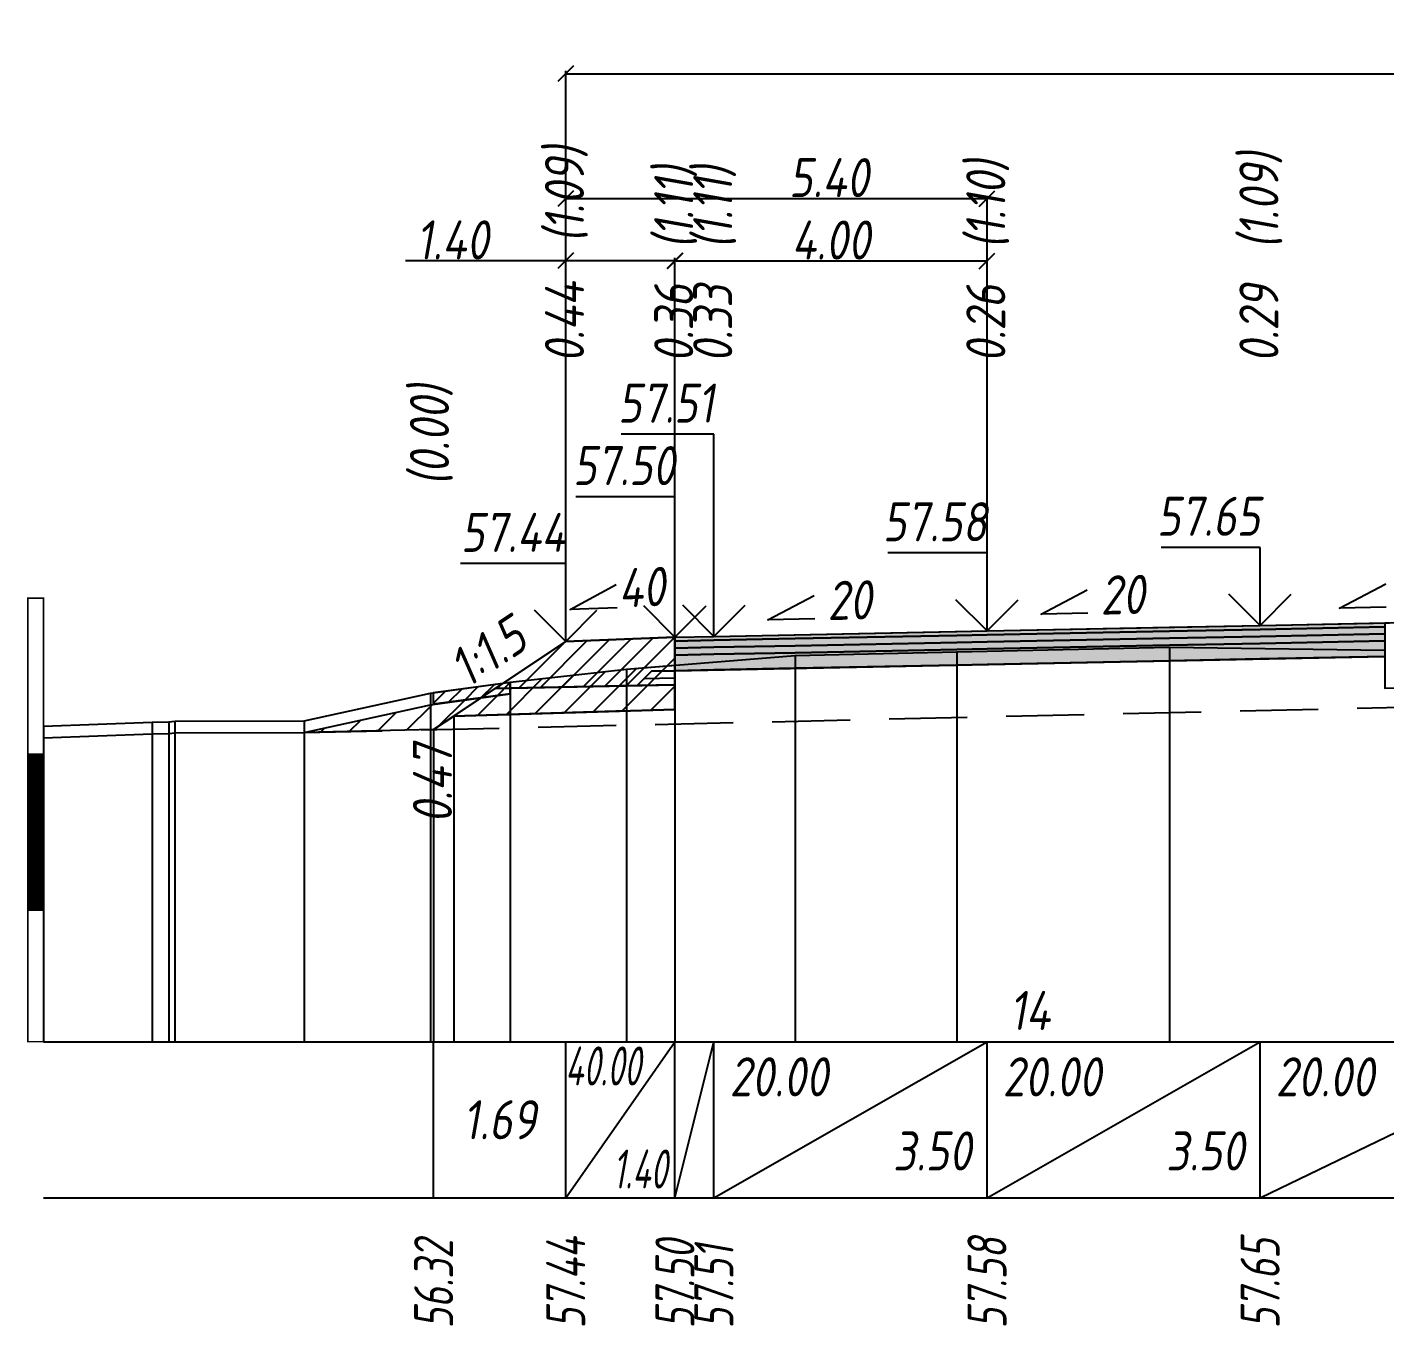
# Model space of a CAD drawing. Extents: x -717 to 1451, y -133302 to 233.
# Drawn here: x 81.3 to 168.3, y -77035.2 to -76952 of the extents above; entities that cross this region are included whole.
import ezdxf
from ezdxf.enums import TextEntityAlignment as Align

# ---------------------------------------------------------------- set-up
doc = ezdxf.new("R2010")
doc.units = 0
doc.linetypes.add('штриховая', pattern=[0.75, 0.5, -0.25])
for name, color, linetype in [('Интерполированный поперечник', 2, 'Continuous'), ('Код_514', 1, 'Continuous'), ('Контур_0', 7, 'Continuous'), ('Контур_2521', 7, 'Continuous'), ('Контур_2564', 7, 'Continuous'), ('Контур_2660', 7, 'Continuous'), ('Контур_2665', 7, 'Continuous'), ('Контур_400', 7, 'Continuous'), ('Контур_508', 7, 'Continuous'), ('Контур_512', 7, 'Continuous'), ('Контур_513', 7, 'Continuous'), ('Красный поперечник', 1, 'Continuous'), ('Линейка абсолютных высот', 7, 'Continuous'), ('Объём_2501', 7, 'Continuous'), ('Объём_2564', 7, 'Continuous'), ('Объём_2650', 7, 'Continuous'), ('Объём_2660', 7, 'Continuous'), ('Объём_2661', 7, 'Continuous'), ('Объём_2665', 7, 'Continuous'), ('Объём_2666', 7, 'Continuous'), ('Откосы', 7, 'Continuous'), ('Отметки покрытия', 7, 'Continuous'), ('Рабочие отметки', 7, 'Continuous'), ('Рабочие отметки доп.', 7, 'Continuous'), ('Слои выравнивания', 7, 'Continuous'), ('Таблица', 7, 'Continuous'), ('Уклоны проезжей части', 7, 'Continuous'), ('Черный поперечник', 3, 'Continuous')]:
    doc.layers.add(name, color=color, linetype=linetype)
for name, color, linetype, true_color in [('Контур_2540', 2, 'Continuous', 0xffff00), ('Контур_2560', 2, 'Continuous', 0xffff00), ('Контур_2561', 7, 'Continuous', 0xff8040), ('Контур_2562', 3, 'Continuous', 0x00ff00), ('Контур_2563', 7, 'Continuous', 0xff8000), ('Контур_2570', 7, 'Continuous', 0x80ff00), ('Контур_2725', 7, 'Continuous', 0x323232), ('Контур_2736', 4, 'Continuous', 0x00ffff), ('Контур_2760', 7, 'Continuous', 0x323232), ('Контур_2761', 7, 'Continuous', 0x323232), ('Контур_2762', 7, 'Continuous', 0x323232), ('Контур_2763', 7, 'Continuous', 0x323232), ('Контур_402', 7, 'Continuous', 0xff6464), ('Контур_703', 4, 'Continuous', 0x00ffff), ('Объём_2520', 7, 'Continuous', 0x80ffff), ('Объём_2540', 2, 'Continuous', 0xffff00), ('Объём_2560', 2, 'Continuous', 0xffff00), ('Объём_2561', 7, 'Continuous', 0xff8040), ('Объём_2562', 3, 'Continuous', 0x00ff00), ('Объём_2563', 7, 'Continuous', 0xff8000), ('Объём_2570', 7, 'Continuous', 0x80ff00), ('Объём_2600', 7, 'Continuous', 0x808000), ('Объём_2746', 2, 'Continuous', 0xffff00)]:
    doc.layers.add(name, color=color, linetype=linetype, true_color=true_color)
doc.styles.get("Standard").update_dxf_attribs({"font": 'txt', "height": 2.5})
doc.styles.add('М', font='romand.shx', dxfattribs={"width": 0.8, "oblique": 10, "height": 2.5})
doc.dimstyles.get("Standard").update_dxf_attribs({"dimtxt": 0.18, "dimasz": 0.18, "dimexe": 0.18, "dimexo": 0.0625, "dimgap": 0.09, "dimtad": 0, "dimtih": 1, "dimtoh": 1, "dimdec": 4, "dimzin": 0, "dimdsep": 46, "dimtxsty": 'Standard', "dimcen": 0.09, "dimadec": 0, "dimazin": 0, "dimtfac": 1, "dimtdec": 4, "dimtofl": 0, "dimtmove": 0, "dimatfit": 3, "dimfxl": 1, "dimtolj": 1, "dimtzin": 0, "dimarcsym": 0})

# ---------------------------------------------------------------- blocks, each defined once
blk = doc.blocks.new('_Oblique')
at = {"color": 0, "linetype": 'ByBlock', "lineweight": -2}
blk.add_line((-0.5, -0.5), (0.5, 0.5), dxfattribs=at)
blk = doc.blocks.new('*D3141')
at = {"color": 0, "lineweight": -2, "transparency": 16777216}
for p, q in [((115.834, -76966.966), (105.575, -76966.966)), ((115.834, -76991.36), (115.834, -76966.786)), ((122.834, -76966.966), (115.834, -76966.966)), ((122.834, -76991.08), (122.834, -76966.786))]:
    blk.add_line(p, q, dxfattribs=at)
at = {"layer": 'Defpoints', "color": 0, "transparency": 16777216}
for p in [(122.834, -76966.966), (115.834, -76991.422), (122.834, -76991.142)]:
    blk.add_point(p, dxfattribs=at)
at = {"color": 0, "lineweight": -2, "transparency": 16777216, "rotation": 180}
blk.add_blockref('_Oblique', (115.834, -76966.966), dxfattribs=at)
at = {"color": 0, "lineweight": -2, "transparency": 16777216}
blk.add_blockref('_Oblique', (122.834, -76966.966), dxfattribs=at)
at = {"color": 0, "transparency": 16777216, "insert": (108.58, -76965.626), "char_height": 2.5, "width": 0.69, "attachment_point": 5, "style": 'М'}
blk.add_mtext('\\A1;1.40', dxfattribs=at)
blk = doc.blocks.new('*D3143')
at = {"color": 0, "lineweight": -2, "transparency": 16777216}
for p, q in [((122.834, -76991.08), (122.834, -76966.797)), ((122.834, -76966.977), (142.834, -76966.977)), ((142.834, -76990.68), (142.834, -76966.797))]:
    blk.add_line(p, q, dxfattribs=at)
at = {"layer": 'Defpoints', "color": 0, "transparency": 16777216}
for p in [(142.834, -76966.977), (142.834, -76990.742), (122.834, -76991.142)]:
    blk.add_point(p, dxfattribs=at)
at = {"color": 0, "lineweight": -2, "transparency": 16777216, "rotation": 180}
blk.add_blockref('_Oblique', (122.834, -76966.977), dxfattribs=at)
at = {"color": 0, "lineweight": -2, "transparency": 16777216}
blk.add_blockref('_Oblique', (142.834, -76966.977), dxfattribs=at)
at = {"color": 0, "transparency": 16777216, "insert": (132.834, -76965.637), "char_height": 2.5, "width": 0.72, "attachment_point": 5, "style": 'М'}
blk.add_mtext('\\A1;4.00', dxfattribs=at)
blk = doc.blocks.new('*D3146')
at = {"color": 0, "lineweight": -2, "transparency": 16777216}
for p, q in [((115.834, -76991.36), (115.834, -76962.797)), ((115.834, -76962.977), (142.834, -76962.977)), ((142.834, -76990.68), (142.834, -76962.797))]:
    blk.add_line(p, q, dxfattribs=at)
at = {"layer": 'Defpoints', "color": 0, "transparency": 16777216}
for p in [(142.834, -76962.977), (142.834, -76990.742), (115.834, -76991.422)]:
    blk.add_point(p, dxfattribs=at)
at = {"color": 0, "lineweight": -2, "transparency": 16777216, "rotation": 180}
blk.add_blockref('_Oblique', (115.834, -76962.977), dxfattribs=at)
at = {"color": 0, "lineweight": -2, "transparency": 16777216}
blk.add_blockref('_Oblique', (142.834, -76962.977), dxfattribs=at)
at = {"color": 0, "transparency": 16777216, "insert": (132.701, -76961.637), "char_height": 2.5, "width": 0.75, "attachment_point": 5, "style": 'М'}
blk.add_mtext('\\A1;5.40', dxfattribs=at)
blk = doc.blocks.new('*D3147')
at = {"color": 0, "lineweight": -2, "transparency": 16777216}
for p, q in [((115.834, -76991.36), (115.834, -76954.797)), ((115.834, -76954.977), (228.834, -76954.977)), ((228.834, -76991.01), (228.834, -76954.797))]:
    blk.add_line(p, q, dxfattribs=at)
at = {"layer": 'Defpoints', "color": 0, "transparency": 16777216}
for p in [(228.834, -76954.977), (115.834, -76991.422), (228.834, -76991.072)]:
    blk.add_point(p, dxfattribs=at)
at = {"color": 0, "lineweight": -2, "transparency": 16777216, "rotation": 180}
blk.add_blockref('_Oblique', (115.834, -76954.977), dxfattribs=at)
at = {"color": 0, "lineweight": -2, "transparency": 16777216}
blk.add_blockref('_Oblique', (228.834, -76954.977), dxfattribs=at)
at = {"color": 0, "transparency": 16777216, "insert": (172.334, -76953.637), "char_height": 2.5, "width": 0.93, "attachment_point": 5, "style": 'М'}
blk.add_mtext('\\A1;22.60', dxfattribs=at)

msp = doc.modelspace()

# ---------------------------------------------------------------- hatches: boundary and pattern name
at = {"layer": 'Линейка абсолютных высот'}
h = msp.add_hatch(dxfattribs=at)
h.set_pattern_fill('ANSI37', scale=0.3, style=0)
h.set_pattern_definition([(45.00000125, (2.373183, -2498.135215), (-0.026516505928, 0.026516504769), []), (135.00000034, (2.373183, -2498.135215), (-0.02651650519, -0.026516505506), [])])
h.paths.add_polyline_path([(82.373, -77008.578), (82.373, -76998.578), (81.373, -76998.578), (81.373, -77008.578)])
at = {"layer": 'Объём_2563'}
h = msp.add_hatch(dxfattribs=at)
h.set_pattern_fill('ANSI31', color=256, scale=0.3)
h.paths.add_polyline_path([(115.834, -76991.36), (122.834, -76991.08), (122.834, -76993.23), (121.334, -76993.26), (120.415, -76994.178), (111.334, -76994.36)])
at = {"layer": 'Объём_2570'}
h = msp.add_hatch(dxfattribs=at)
h.set_pattern_fill('ANSI31', color=256, scale=0.2)
h.paths.add_polyline_path([(107.373, -76995.383), (107.373, -76994.633), (112.286, -76993.967), (112.286, -76994.717)])
at = {"layer": 'Объём_2600'}
h = msp.add_hatch(dxfattribs=at)
h.set_pattern_fill('ANSI31', color=6, scale=0.4)
h.paths.add_polyline_path([(119.732, -76993.123), (122.834, -76992.874), (122.834, -76995.712), (108.667, -76996.137), (107.373, -76997), (99.065, -76997.193), (107.169, -76995.411), (112.286, -76994.717), (112.286, -76993.967)])
at = {"layer": 'Слои выравнивания'}
for color, points in [(2, [(122.834, -76991.08), (125.334, -76991.03), (130.541, -76990.926), (140.904, -76990.718), (142.834, -76990.68), (154.532, -76990.446), (160.334, -76990.33), (168.328, -76990.17), (168.328, -76990.42), (160.334, -76990.58), (154.532, -76990.696), (142.834, -76990.93), (140.904, -76990.968), (130.541, -76991.176), (125.334, -76991.28), (122.834, -76991.33)]), (3, [(122.834, -76991.33), (125.334, -76991.28), (130.541, -76991.176), (140.904, -76990.968), (142.834, -76990.93), (154.532, -76990.696), (160.334, -76990.58), (168.328, -76990.42), (168.328, -76990.87), (160.334, -76991.03), (154.532, -76991.146), (142.834, -76991.38), (140.904, -76991.418), (130.541, -76991.626), (125.334, -76991.73), (122.834, -76991.78)]), (4, [(122.834, -76991.78), (125.334, -76991.73), (130.541, -76991.626), (140.904, -76991.418), (142.834, -76991.38), (154.532, -76991.146), (160.334, -76991.03), (168.328, -76990.87), (168.328, -76991.32), (160.334, -76991.48), (154.532, -76991.596), (142.834, -76991.83), (140.904, -76991.868), (130.541, -76992.076), (125.334, -76992.18), (122.834, -76992.23)]), (5, [(122.834, -76992.23), (125.334, -76992.18), (130.541, -76992.076), (140.904, -76991.868), (142.834, -76991.83), (154.532, -76991.596), (160.334, -76991.48), (168.328, -76991.32), (168.328, -76992.32), (160.334, -76992.48), (154.532, -76992.596), (142.834, -76992.83), (140.904, -76992.868), (130.541, -76993.076), (125.334, -76993.18), (122.834, -76993.23)])]:
    msp.add_hatch(color=color, dxfattribs=at).paths.add_polyline_path(points)

# ---------------------------------------------------------------- linework, layer by layer
at = {"layer": 'Интерполированный поперечник', "linetype": 'штриховая', "ltscale": 10, "flags": 128}
msp.add_lwpolyline([(99.065, -76997.193), (202.258, -76994.797)], dxfattribs=at)
at = {"layer": 'Код_514'}
for p, q in [((107.373, -77027), (107.373, -77017)), ((115.834, -77027), (115.834, -77017)), ((115.834, -77027), (122.834, -77017)), ((122.834, -77027), (122.834, -77017)), ((122.834, -77027), (125.334, -77017)), ((125.334, -77027), (125.334, -77017)), ((125.334, -77027), (142.834, -77017)), ((142.834, -77027), (142.834, -77017)), ((142.834, -77027), (160.334, -77017)), ((160.334, -77027), (160.334, -77017)), ((160.334, -77027), (181.084, -77017))]:
    msp.add_line(p, q, dxfattribs=at)
at = {"layer": 'Контур_0', "color": 18, "true_color": 0x000000, "flags": 128}
for points in [[(111.334, -76994.36), (120.415, -76994.178), (121.334, -76993.26), (122.834, -76993.23)], [(121.334, -76993.26), (122.834, -76993.23), (122.834, -76994.13), (120.415, -76994.178), (121.334, -76993.26), (121.334, -76993.26)]]:
    msp.add_lwpolyline(points, dxfattribs=at)
at = {"layer": 'Контур_2521', "color": 18, "true_color": 0x000000, "flags": 128}
msp.add_lwpolyline([(120.874, -76993.719), (122.834, -76993.68)], dxfattribs=at)
at = {"layer": 'Контур_2540', "flags": 128}
msp.add_lwpolyline([(122.834, -76995.712), (108.667, -76996.137), (111.334, -76994.36), (122.834, -76994.13), (122.834, -76995.712), (122.834, -76995.712)], dxfattribs=at)
at = {"layer": 'Контур_2560', "flags": 128}
msp.add_lwpolyline([(115.834, -76991.36), (115.834, -76991.36), (115.834, -76991.36), (122.834, -76991.08)], dxfattribs=at)
at = {"layer": 'Контур_2561', "flags": 128}
msp.add_lwpolyline([(122.834, -76991.08), (122.834, -76991.08), (115.834, -76991.36), (115.834, -76991.36), (122.834, -76991.08)], dxfattribs=at)
at = {"layer": 'Контур_2562', "flags": 128}
msp.add_lwpolyline([(115.834, -76991.36), (115.834, -76991.36), (115.834, -76991.36), (115.834, -76991.36), (115.834, -76991.36)], dxfattribs=at)
at = {"layer": 'Контур_2563', "flags": 128}
msp.add_lwpolyline([(115.834, -76991.36), (122.834, -76991.08), (122.834, -76993.23), (121.334, -76993.26), (120.415, -76994.178), (111.334, -76994.36), (115.834, -76991.36), (115.834, -76991.36)], dxfattribs=at)
at = {"layer": 'Контур_2564', "flags": 128}
msp.add_lwpolyline([(115.834, -76991.36), (122.834, -76991.08)], dxfattribs=at)
at = {"layer": 'Контур_2570', "flags": 128}
msp.add_lwpolyline([(82.373, -76997.528), (89.33, -76997.278), (90.406, -76997.249), (90.784, -76997.216), (99.065, -76997.193), (99.065, -76997.193), (107.169, -76995.411), (112.286, -76994.717), (112.286, -76993.967), (119.732, -76993.123), (130.541, -76992.257), (140.904, -76992.027), (154.532, -76991.713), (168.328, -76991.917)], dxfattribs=at)
at = {"layer": 'Контур_2660', "flags": 128}
msp.add_lwpolyline([(108.667, -76996.137), (122.834, -76995.712)], dxfattribs=at)
at = {"layer": 'Контур_2665', "flags": 128}
msp.add_lwpolyline([(115.834, -76991.36), (115.834, -76991.36)], dxfattribs=at)
at = {"layer": 'Контур_2725', "flags": 128}
msp.add_lwpolyline([(122.834, -76993.23), (125.334, -76993.18), (130.541, -76993.076), (140.904, -76992.868), (142.834, -76992.83), (154.532, -76992.596), (160.334, -76992.48), (168.328, -76992.32)], dxfattribs=at)
at = {"layer": 'Контур_2736', "flags": 128}
msp.add_lwpolyline([(115.834, -76991.36), (107.373, -76997)], dxfattribs=at)
at = {"layer": 'Контур_2760', "flags": 128}
msp.add_lwpolyline([(122.834, -76991.08), (125.334, -76991.03), (130.541, -76990.926), (140.904, -76990.718), (142.834, -76990.68), (154.532, -76990.446), (160.334, -76990.33), (168.328, -76990.17)], dxfattribs=at)
at = {"layer": 'Контур_2761', "flags": 128}
msp.add_lwpolyline([(122.834, -76991.33), (125.334, -76991.28), (130.541, -76991.176), (140.904, -76990.968), (142.834, -76990.93), (154.532, -76990.696), (160.334, -76990.58), (168.328, -76990.42)], dxfattribs=at)
at = {"layer": 'Контур_2762', "flags": 128}
msp.add_lwpolyline([(122.834, -76991.78), (125.334, -76991.73), (130.541, -76991.626), (140.904, -76991.418), (142.834, -76991.38), (154.532, -76991.146), (160.334, -76991.03), (168.328, -76990.87)], dxfattribs=at)
at = {"layer": 'Контур_2763', "flags": 128}
msp.add_lwpolyline([(122.834, -76992.23), (125.334, -76992.18), (130.541, -76992.076), (140.904, -76991.868), (142.834, -76991.83), (154.532, -76991.596), (160.334, -76991.48), (168.328, -76991.32)], dxfattribs=at)
msp.add_lwpolyline([(122.834, -76992.23), (125.334, -76992.18), (130.541, -76992.076), (140.904, -76991.868), (142.834, -76991.83), (154.532, -76991.596), (160.334, -76991.48), (168.328, -76991.32)], dxfattribs=at)
at = {"layer": 'Контур_400', "flags": 128}
msp.add_lwpolyline([(122.834, -76991.08), (125.334, -76991.03), (125.334, -76991.03), (142.834, -76990.68), (142.834, -76990.68), (142.834, -76990.68), (142.834, -76990.68), (160.334, -76990.33), (181.084, -76989.915)], dxfattribs=at)
at = {"layer": 'Контур_402', "flags": 128}
msp.add_lwpolyline([(108.667, -76996.137), (122.834, -76995.712), (122.834, -76993.23), (168.328, -76992.32), (168.328, -76994.347), (181.084, -76993.965), (235.725, -76995.604)], dxfattribs=at)
at = {"layer": 'Контур_508', "flags": 128}
msp.add_lwpolyline([(107.373, -76997), (108.667, -76996.137), (122.834, -76995.712), (122.834, -76993.23), (168.328, -76992.32), (168.328, -76994.347), (181.084, -76993.965), (235.725, -76995.604), (235.725, -76994.007), (240.077, -76991.105)], dxfattribs=at)
at = {"layer": 'Контур_512', "flags": 128}
msp.add_lwpolyline([(107.373, -76997), (108.667, -76996.137), (122.834, -76995.712)], dxfattribs=at)
at = {"layer": 'Контур_513', "flags": 128}
msp.add_lwpolyline([(107.373, -76997), (108.667, -76996.137), (122.834, -76995.712), (122.834, -76993.23), (168.328, -76992.32), (168.328, -76994.347), (181.084, -76993.965), (235.725, -76995.604), (235.725, -76994.007), (240.077, -76991.105)], dxfattribs=at)
at = {"layer": 'Контур_703', "flags": 128}
msp.add_lwpolyline([(115.834, -76991.36), (107.373, -76997)], dxfattribs=at)
at = {"layer": 'Красный поперечник'}
for p, q in [((160.334, -76990.33), (181.084, -76989.915)), ((125.334, -76991.03), (142.834, -76990.68)), ((142.834, -76990.68), (160.334, -76990.33)), ((107.373, -76997), (115.834, -76991.36)), ((115.834, -76991.36), (122.834, -76991.08)), ((122.834, -76991.08), (125.334, -76991.03)), ((108.667, -76996.137), (108.667, -77017)), ((122.834, -76995.712), (122.834, -77017)), ((107.373, -76997), (107.373, -77017))]:
    msp.add_line(p, q, dxfattribs=at)
at = {"layer": 'Линейка абсолютных высот', "color": 7, "const_width": 0.1, "flags": 128}
for points in [[(82.373, -76998.578), (82.373, -76988.578), (81.373, -76988.578), (81.373, -76998.578), (82.373, -76998.578)], [(82.373, -77008.578), (82.373, -76998.578), (81.373, -76998.578), (81.373, -77008.578), (82.373, -77008.578)], [(82.373, -77017), (82.373, -77008.578), (81.373, -77008.578), (81.373, -77017), (82.373, -77017)]]:
    msp.add_lwpolyline(points, dxfattribs=at)
at = {"layer": 'Объём_2501', "flags": 128}
for points in [[(122.834, -76991.08), (125.334, -76991.03), (125.334, -76991.03), (142.834, -76990.68), (142.834, -76990.68), (142.834, -76990.68), (142.834, -76990.68), (160.334, -76990.33), (181.084, -76989.915)], [(122.834, -76991.08), (125.334, -76991.03), (125.334, -76991.03), (142.834, -76990.68)]]:
    msp.add_lwpolyline(points, dxfattribs=at)
at = {"layer": 'Объём_2520', "color": 250, "flags": 128}
msp.add_lwpolyline([(121.334, -76993.26), (122.834, -76993.23), (122.834, -76994.13), (120.415, -76994.178), (121.334, -76993.26), (121.334, -76993.26)], dxfattribs=at)
msp.add_lwpolyline([(121.334, -76993.26), (122.834, -76993.23), (122.834, -76994.13), (120.415, -76994.178), (121.334, -76993.26), (121.334, -76993.26)], dxfattribs=at)
at = {"layer": 'Объём_2540', "flags": 128}
msp.add_lwpolyline([(122.834, -76995.712), (108.667, -76996.137), (111.334, -76994.36), (122.834, -76994.13), (122.834, -76995.712), (122.834, -76995.712)], dxfattribs=at)
msp.add_lwpolyline([(122.834, -76995.712), (108.667, -76996.137), (111.334, -76994.36), (122.834, -76994.13), (122.834, -76995.712), (122.834, -76995.712)], dxfattribs=at)
at = {"layer": 'Объём_2560', "flags": 128}
msp.add_lwpolyline([(115.834, -76991.36), (115.834, -76991.36), (115.834, -76991.36), (122.834, -76991.08)], dxfattribs=at)
msp.add_lwpolyline([(115.834, -76991.36), (115.834, -76991.36), (115.834, -76991.36), (122.834, -76991.08)], dxfattribs=at)
at = {"layer": 'Объём_2561', "flags": 128}
msp.add_lwpolyline([(122.834, -76991.08), (122.834, -76991.08), (115.834, -76991.36), (115.834, -76991.36), (122.834, -76991.08)], dxfattribs=at)
msp.add_lwpolyline([(122.834, -76991.08), (122.834, -76991.08), (115.834, -76991.36), (115.834, -76991.36), (122.834, -76991.08)], dxfattribs=at)
at = {"layer": 'Объём_2562', "flags": 128}
msp.add_lwpolyline([(115.834, -76991.36), (115.834, -76991.36), (115.834, -76991.36), (115.834, -76991.36), (115.834, -76991.36)], dxfattribs=at)
msp.add_lwpolyline([(115.834, -76991.36), (115.834, -76991.36), (115.834, -76991.36), (115.834, -76991.36), (115.834, -76991.36)], dxfattribs=at)
at = {"layer": 'Объём_2563', "color": 250, "flags": 128}
msp.add_lwpolyline([(115.834, -76991.36), (122.834, -76991.08), (122.834, -76993.23), (121.334, -76993.26), (120.415, -76994.178), (111.334, -76994.36), (115.834, -76991.36), (115.834, -76991.36)], dxfattribs=at)
msp.add_lwpolyline([(115.834, -76991.36), (122.834, -76991.08), (122.834, -76993.23), (121.334, -76993.26), (120.415, -76994.178), (111.334, -76994.36), (115.834, -76991.36), (115.834, -76991.36)], dxfattribs=at)
at = {"layer": 'Объём_2564', "flags": 128}
msp.add_lwpolyline([(115.834, -76991.36), (122.834, -76991.08)], dxfattribs=at)
msp.add_lwpolyline([(115.834, -76991.36), (122.834, -76991.08)], dxfattribs=at)
at = {"layer": 'Объём_2570', "flags": 128}
msp.add_lwpolyline([(107.373, -76995.383), (107.373, -76994.633), (112.286, -76993.967), (112.286, -76994.717), (107.373, -76995.383), (107.373, -76995.383)], dxfattribs=at)
msp.add_lwpolyline([(107.373, -76995.383), (107.373, -76994.633), (112.286, -76993.967), (112.286, -76994.717), (107.373, -76995.383), (107.373, -76995.383)], dxfattribs=at)
at = {"layer": 'Объём_2650', "color": 6, "flags": 128}
msp.add_lwpolyline([(119.732, -76993.123), (122.834, -76992.874), (122.834, -76995.712), (108.667, -76996.137), (107.373, -76997), (99.065, -76997.193), (107.169, -76995.411), (112.286, -76994.717), (112.286, -76993.967), (119.732, -76993.123), (119.732, -76993.123)], dxfattribs=at)
msp.add_lwpolyline([(119.732, -76993.123), (122.834, -76992.874), (122.834, -76995.712), (108.667, -76996.137), (107.373, -76997), (99.065, -76997.193), (107.169, -76995.411), (112.286, -76994.717), (112.286, -76993.967), (119.732, -76993.123), (119.732, -76993.123)], dxfattribs=at)
at = {"layer": 'Объём_2660', "flags": 128}
msp.add_lwpolyline([(108.667, -76996.137), (122.834, -76995.712)], dxfattribs=at)
msp.add_lwpolyline([(108.667, -76996.137), (122.834, -76995.712)], dxfattribs=at)
at = {"layer": 'Объём_2661', "flags": 128}
msp.add_lwpolyline([(115.834, -76991.36), (107.373, -76997)], dxfattribs=at)
msp.add_lwpolyline([(115.834, -76991.36), (107.373, -76997)], dxfattribs=at)
at = {"layer": 'Объём_2665', "flags": 128}
msp.add_lwpolyline([(115.834, -76991.36), (115.834, -76991.36)], dxfattribs=at)
msp.add_lwpolyline([(115.834, -76991.36), (115.834, -76991.36)], dxfattribs=at)
at = {"layer": 'Объём_2666', "flags": 128}
msp.add_lwpolyline([(115.834, -76991.36), (107.373, -76997)], dxfattribs=at)
msp.add_lwpolyline([(115.834, -76991.36), (107.373, -76997)], dxfattribs=at)
at = {"layer": 'Объём_2746', "flags": 128}
msp.add_lwpolyline([(112.286, -76994.717), (112.286, -76993.967), (119.732, -76993.123), (119.732, -76995.805), (108.667, -76996.137), (110.418, -76994.97), (112.286, -76994.717), (112.286, -76994.717)], dxfattribs=at)
msp.add_lwpolyline([(112.286, -76994.717), (112.286, -76993.967), (119.732, -76993.123), (119.732, -76995.805), (108.667, -76996.137), (110.418, -76994.97), (112.286, -76994.717), (112.286, -76994.717)], dxfattribs=at)
at = {"layer": 'Отметки покрытия', "color": 1}
for p, q in [((125.334, -76978.08), (119.384, -76978.08)), ((125.334, -76991.03), (125.334, -76978.08)), ((122.834, -76982.08), (116.484, -76982.08)), ((122.834, -76991.08), (122.834, -76982.08)), ((142.834, -76985.68), (136.484, -76985.68)), ((142.834, -76990.68), (142.834, -76985.68)), ((160.334, -76985.33), (153.984, -76985.33)), ((160.334, -76990.33), (160.334, -76985.33)), ((115.834, -76986.36), (109.084, -76986.36)), ((115.834, -76991.36), (115.834, -76986.36)), ((160.334, -76990.33), (158.334, -76988.33)), ((160.334, -76990.33), (162.334, -76988.33)), ((122.834, -76991.08), (120.834, -76989.08)), ((122.834, -76991.08), (124.834, -76989.08)), ((125.334, -76991.03), (123.334, -76989.03)), ((125.334, -76991.03), (127.334, -76989.03)), ((142.834, -76990.68), (140.834, -76988.68)), ((142.834, -76990.68), (144.834, -76988.68)), ((115.834, -76991.36), (113.834, -76989.36)), ((115.834, -76991.36), (117.834, -76989.36))]:
    msp.add_line(p, q, dxfattribs=at)
at = {"layer": 'Слои выравнивания'}
msp.add_line((122.834, -76991.08), (122.834, -77017), dxfattribs=at)
at = {"layer": 'Слои выравнивания', "color": 2, "flags": 128}
msp.add_lwpolyline([(122.834, -76991.08), (125.334, -76991.03), (130.541, -76990.926), (140.904, -76990.718), (142.834, -76990.68), (154.532, -76990.446), (160.334, -76990.33), (168.328, -76990.17), (168.328, -76990.42), (160.334, -76990.58), (154.532, -76990.696), (142.834, -76990.93), (140.904, -76990.968), (130.541, -76991.176), (125.334, -76991.28), (122.834, -76991.33)], close=True, dxfattribs=at)
at = {"layer": 'Слои выравнивания', "color": 3, "flags": 128}
msp.add_lwpolyline([(122.834, -76991.33), (125.334, -76991.28), (130.541, -76991.176), (140.904, -76990.968), (142.834, -76990.93), (154.532, -76990.696), (160.334, -76990.58), (168.328, -76990.42), (168.328, -76990.87), (160.334, -76991.03), (154.532, -76991.146), (142.834, -76991.38), (140.904, -76991.418), (130.541, -76991.626), (125.334, -76991.73), (122.834, -76991.78)], close=True, dxfattribs=at)
at = {"layer": 'Слои выравнивания', "color": 4, "flags": 128}
msp.add_lwpolyline([(122.834, -76991.78), (125.334, -76991.73), (130.541, -76991.626), (140.904, -76991.418), (142.834, -76991.38), (154.532, -76991.146), (160.334, -76991.03), (168.328, -76990.87), (168.328, -76991.32), (160.334, -76991.48), (154.532, -76991.596), (142.834, -76991.83), (140.904, -76991.868), (130.541, -76992.076), (125.334, -76992.18), (122.834, -76992.23)], close=True, dxfattribs=at)
at = {"layer": 'Слои выравнивания', "color": 5, "flags": 128}
msp.add_lwpolyline([(122.834, -76992.23), (125.334, -76992.18), (130.541, -76992.076), (140.904, -76991.868), (142.834, -76991.83), (154.532, -76991.596), (160.334, -76991.48), (168.328, -76991.32), (168.328, -76992.32), (160.334, -76992.48), (154.532, -76992.596), (142.834, -76992.83), (140.904, -76992.868), (130.541, -76993.076), (125.334, -76993.18), (122.834, -76993.23)], close=True, dxfattribs=at)
at = {"layer": 'Таблица'}
for p, q in [((82.373, -77017), (265.077, -77017)), ((82.373, -77027), (265.077, -77027))]:
    msp.add_line(p, q, dxfattribs=at)
at = {"layer": 'Уклоны проезжей части', "color": 1, "flags": 128}
for points in [[(119.128, -76989.195), (116.13, -76989.315), (119.068, -76987.696)], [(149.292, -76989.552), (146.293, -76989.612), (149.262, -76988.052)], [(168.417, -76989.169), (165.418, -76989.229), (168.387, -76987.67)], [(131.792, -76989.902), (128.793, -76989.962), (131.762, -76988.402)]]:
    msp.add_lwpolyline(points, dxfattribs=at)
at = {"layer": 'Черный поперечник', "color": 7}
for p, q in [((154.532, -76991.713), (154.532, -77017)), ((130.541, -76992.257), (130.541, -77017)), ((140.904, -76992.027), (140.904, -77017)), ((119.732, -76993.123), (119.732, -77017)), ((112.286, -76993.967), (112.286, -77017)), ((107.169, -76994.661), (107.169, -77017)), ((82.373, -76996.778), (82.373, -77017)), ((89.33, -76996.528), (89.33, -77017)), ((90.406, -76996.499), (90.406, -77017)), ((90.784, -76996.466), (90.784, -77017)), ((99.065, -76996.443), (99.065, -77017))]:
    msp.add_line(p, q, dxfattribs=at)
at = {"layer": 'Черный поперечник', "flags": 128}
msp.add_lwpolyline([(82.373, -76996.778), (89.33, -76996.528), (90.406, -76996.499), (90.784, -76996.466), (99.065, -76996.443), (107.169, -76994.661), (112.286, -76993.967), (119.732, -76993.123), (130.541, -76992.257), (140.904, -76992.027), (154.532, -76991.713), (168.328, -76991.917)], dxfattribs=at)

# ---------------------------------------------------------------- texts
at = {"layer": 'Код_514', "style": 'М', "oblique": 10}
for s, width, p in [('40.00', 0.6, (115.792, -77017.306)), ('20.00', 0.8, (126.334, -77018)), ('20.00', 0.8, (143.834, -77018)), ('20.00', 0.8, (161.334, -77018))]:
    msp.add_text(s, height=2.5, dxfattribs=dict(at, width=width)).set_placement(p, align=Align.TOP_LEFT)
at = {"layer": 'Код_514', "style": 'М', "oblique": 10, "width": 0.8}
msp.add_text('1.69', height=2.5, dxfattribs=at).set_placement((111.603, -77022), align=Align.MIDDLE_CENTER)
at = {"layer": 'Код_514', "style": 'М', "oblique": 10}
for s, width, p in [('3.50', 0.8, (141.834, -77026)), ('3.50', 0.8, (159.334, -77026)), ('1.40', 0.6, (122.335, -77027.157))]:
    msp.add_text(s, height=2.5, dxfattribs=dict(at, width=width)).set_placement(p, align=Align.BOTTOM_RIGHT)
at = {"layer": 'Код_514', "style": 'М', "oblique": 10, "width": 0.7}
for s, p in [('56.32', (107.373, -77035.382)), ('57.44', (115.834, -77035.382)), ('57.50', (122.834, -77035.382)), ('57.51', (125.334, -77035.382)), ('57.58', (142.834, -77035.382)), ('57.65', (160.334, -77035.382))]:
    msp.add_text(s, height=2.5, rotation=90, dxfattribs=at).set_placement(p, align=Align.MIDDLE_LEFT)
at = {"layer": 'Откосы', "color": 1, "style": 'М', "oblique": 10, "width": 0.8}
for s, rotation, p in [('40', 2.29061, (120.788, -76989.879)), ('20', 1.14576, (134.064, -76990.711)), ('20', 1.14576, (151.564, -76990.361)), ('1:1.5', 33.69007, (111.975, -76993.658))]:
    msp.add_text(s, height=2.5, rotation=rotation, dxfattribs=at).set_placement(p, align=Align.BOTTOM_CENTER)
at = {"layer": 'Отметки покрытия', "color": 1, "style": 'М', "oblique": 10, "width": 0.8}
for s, p in [('57.51', (125.334, -76978.087)), ('57.50', (122.834, -76982.087)), ('57.65', (160.334, -76985.337)), ('57.44', (115.834, -76986.367)), ('57.58', (142.834, -76985.687))]:
    msp.add_text(s, height=2.5, dxfattribs=at).set_placement(p, align=Align.BOTTOM_RIGHT)
at = {"layer": 'Рабочие отметки', "color": 1, "style": 'М', "oblique": 10, "width": 0.8}
for s, p in [('0.44', (115.756, -76973.48)), ('0.33', (125.256, -76973.48)), ('0.29', (160.256, -76973.48)), ('0.36', (122.756, -76973.48)), ('0.26', (142.756, -76973.48))]:
    msp.add_text(s, height=2.5, rotation=90, dxfattribs=at).set_placement(p, align=Align.MIDDLE_LEFT)
msp.add_text('0.47', height=2.5, rotation=90, dxfattribs=at).set_placement((107.295, -76997.931), align=Align.MIDDLE_RIGHT)
at = {"layer": 'Рабочие отметки доп.', "color": 1, "style": 'М', "oblique": 10, "width": 0.8}
for s, p in [('(1.09)', (115.756, -76965.78)), ('(1.10)', (142.756, -76966.18)), ('(1.09)', (160.256, -76966.18)), ('(1.11)', (122.756, -76966.18)), ('(1.11)', (125.256, -76966.18)), ('(0.00)', (107.105, -76981.359))]:
    msp.add_text(s, height=2.5, rotation=90, dxfattribs=at).set_placement(p, align=Align.MIDDLE_LEFT)
at = {"layer": 'Слои выравнивания', "style": 'М', "oblique": 10, "width": 0.8}
msp.add_text('14', height=2.5, dxfattribs=at).set_placement((145.581, -77017), align=Align.BOTTOM_CENTER)

# ---------------------------------------------------------------- dimensions: what is measured, and where the dimension line sits
at = {"color": 5}
for base, p1, p2, picture, middle in [((228.834, -76954.977), (115.834, -76991.422), (228.834, -76991.072), '*D3147', (172.334, -76953.637)), ((142.834, -76966.977), (122.834, -76991.142), (142.834, -76990.742), '*D3143', (132.834, -76965.637))]:
    dim = msp.add_linear_dim(base=base, p1=p1, p2=p2, angle=180, dimstyle='Standard', override={"dimtxt": 2.5, "dimasz": 1, "dimtad": 1, "dimdec": 2, "dimlfac": 0.2, "dimtxsty": 'М', "dimblk1": 'Oblique', "dimblk2": 'Oblique', "dimsah": 1}, dxfattribs=at)
    dim.commit()
    dim.dimension.update_dxf_attribs({"geometry": picture, "text_midpoint": middle})
for base, p2, picture, middle in [((142.834, -76962.977), (142.834, -76990.742), '*D3146', (132.701, -76962.977)), ((122.834, -76966.966), (122.834, -76991.142), '*D3141', (108.58, -76966.966))]:
    dim = msp.add_linear_dim(base=base, p1=(115.834, -76991.422), p2=p2, angle=180, dimstyle='Standard', override={"dimtxt": 2.5, "dimasz": 1, "dimtad": 1, "dimdec": 2, "dimlfac": 0.2, "dimtxsty": 'М', "dimblk1": 'Oblique', "dimblk2": 'Oblique', "dimsah": 1}, dxfattribs=at)
    dim.commit()
    dim.dimension.update_dxf_attribs({"geometry": picture, "text_midpoint": middle, "dimtype": 160})

doc.saveas('drawing.dxf')
